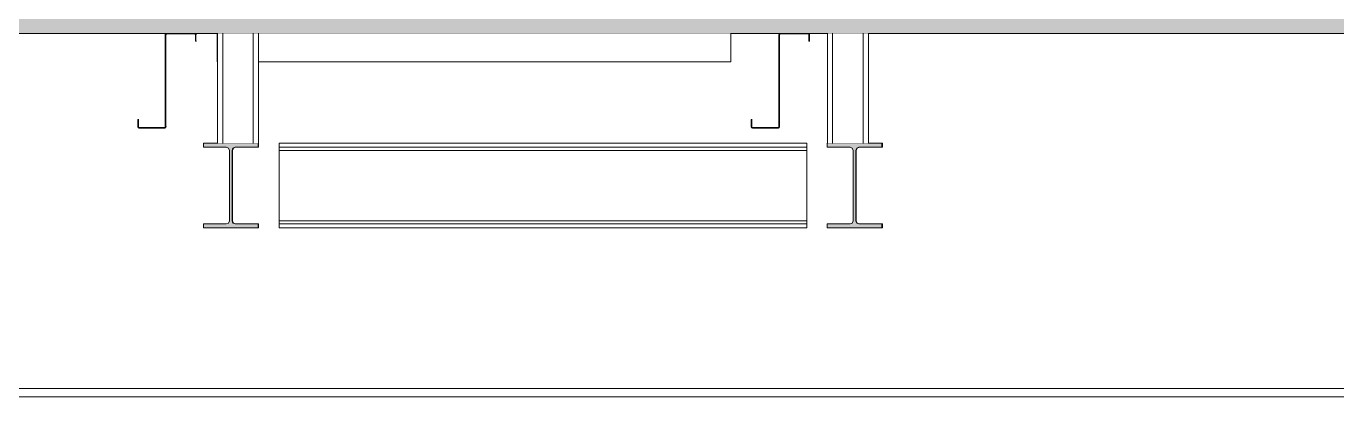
# Model space of a CAD drawing. Header units: millimetres. Extents: x -46169 to 174149, y -86316 to 18123.
# Drawn here: x 159411 to 162617, y -67799 to -66892 of the extents above; entities that cross this region are included whole.
import ezdxf

# ---------------------------------------------------------------- set-up
doc = ezdxf.new("R2010")
doc.units = ezdxf.units.MM
doc.header["$MEASUREMENT"] = 0
doc.linetypes.add('Wipeout_Contour', pattern=[1000, 0, -1000])
for name, color, linetype in [('New_A-20-M_Ceiling', 7, 'Continuous'), ('New_A-20-M_Roof', 7, 'Continuous'), ('S-280-M_COLUMN.IFC Import', 7, 'Continuous'), ('S-280-M_STRUCT_FRAME.IFC Import', 7, 'Continuous')]:
    doc.layers.add(name, color=color, linetype=linetype)
for name, color, linetype, lineweight in [('New_A-20-M_Ceiling_Pen_No__89', 8, 'Continuous', 20), ('New_A-20-M_Roof_Pen_No__4', 7, 'Continuous', 20), ('S-280-M_COLUMN.IFC Import_Pen_No__88', 8, 'Continuous', 20), ('S-280-M_STRUCT_FRAME.IFC Import_Pen_No__1', 7, 'Continuous', 13), ('S-280-M_STRUCT_FRAME.IFC Import_Pen_No__160', 5, 'Continuous', 200), ('S-280-M_STRUCT_FRAME.IFC Import_Pen_No__90', 8, 'Continuous', 20)]:
    doc.layers.add(name, color=color, linetype=linetype, lineweight=lineweight)
doc.layers.add('New_A-20-M_Roof_Pen_No__81', color=7, linetype='Continuous', lineweight=20, true_color=0x6a6a6a)

# ---------------------------------------------------------------- blocks, each defined once
blk = doc.blocks.new('Section Elem_134_3', base_point=(165992.3, -78878.8))
at = {"color": 254, "linetype": 'Wipeout_Contour', "lineweight": 0, "ltscale": 701971.48078}
blk.add_wipeout([(158348.6, -67778.8), (158348.6, -67798.8), (165383.2, -67798.8), (165383.2, -67778.8)], dxfattribs=at).dxf.layer = 'New_A-20-M_Ceiling'
at = {"layer": 'New_A-20-M_Ceiling_Pen_No__89', "linetype": 'Continuous'}
for p, q in [((165383.2, -67778.8), (158348.6, -67778.8)), ((165383.2, -67798.8), (158348.6, -67798.8))]:
    blk.add_line(p, q, dxfattribs=at)
blk = doc.blocks.new('Section Elem_163_3', base_point=(165992.3, -78878.8))
at = {"layer": 'New_A-20-M_Roof_Pen_No__81', "linetype": 'Continuous', "lineweight": 0, "true_color": 0x353535}
blk.add_hatch(color=250, dxfattribs=at).paths.add_polyline_path([(145921.8, -66874.8), (145921.8, -66909.8), (166087, -66909.8), (166087, -66874.8)])
at = {"layer": 'New_A-20-M_Roof_Pen_No__4', "linetype": 'Continuous'}
for p, q in [((159754, -66909.8), (158473, -66909.8)), ((159823, -66909.8), (159754, -66909.8)), ((162754, -66909.8), (159823, -66909.8))]:
    blk.add_line(p, q, dxfattribs=at)
blk = doc.blocks.new('Section Elem_259_3', base_point=(165992.3, -78878.8))
at = {"color": 254, "linetype": 'Wipeout_Contour', "lineweight": 0, "ltscale": 693312.338521}
blk.add_wipeout([(159877.4, -66909.8), (159877.4, -66979.8), (159878.8, -66979.8), (159878.8, -66909.8)], dxfattribs=at).dxf.layer = 'S-280-M_STRUCT_FRAME.IFC Import'
at = {"color": 254, "linetype": 'Wipeout_Contour', "lineweight": 0, "ltscale": 697898.205412}
blk.add_wipeout([(161134.5, -66909.8), (161134.4, -66909.8), (161134.4, -66911.8), (161134.5, -66911.8)], dxfattribs=at).dxf.layer = 'S-280-M_STRUCT_FRAME.IFC Import'
at = {"layer": 'S-280-M_STRUCT_FRAME.IFC Import_Pen_No__90', "linetype": 'Continuous'}
for p, q in [((159877.4, -66909.8), (159877.4, -66979.8)), ((159877.4, -66979.8), (159878.8, -66979.8))]:
    blk.add_line(p, q, dxfattribs=at)
at = {"color": 254, "linetype": 'Wipeout_Contour', "lineweight": 0, "ltscale": 695817.155793}
blk.add_wipeout([(159978.8, -66979.8), (161134.4, -66979.8), (161134.4, -66909.8), (159978.8, -66909.8)], dxfattribs=at).dxf.layer = 'S-280-M_STRUCT_FRAME.IFC Import'
at = {"layer": 'S-280-M_STRUCT_FRAME.IFC Import_Pen_No__90', "linetype": 'Continuous'}
for p, q in [((161134.4, -66909.8), (161134.4, -66979.8)), ((161134.5, -66911.8), (161134.5, -66909.8)), ((159978.8, -66979.8), (161134.4, -66979.8))]:
    blk.add_line(p, q, dxfattribs=at)
blk = doc.blocks.new('Section Elem_306_3', base_point=(165992.3, -78878.8))
at = {"color": 254, "linetype": 'Wipeout_Contour', "lineweight": 0, "ltscale": 693085.220622}
blk.add_wipeout([(159826, -66928.8), (159827.2, -66928.8), (159827.2, -66912.8), (159826, -66912.8)], dxfattribs=at).dxf.layer = 'S-280-M_STRUCT_FRAME.IFC Import'
at = {"color": 254, "linetype": 'Wipeout_Contour', "lineweight": 0, "ltscale": 692908.08073}
blk.add_wipeout([(159686.7, -67139.9), (159685.4, -67139.9), (159686.5, -67140.3), (159687.7, -67140.3)], dxfattribs=at).dxf.layer = 'S-280-M_STRUCT_FRAME.IFC Import'
at = {"color": 254, "linetype": 'Wipeout_Contour', "lineweight": 0, "ltscale": 693148.240973}
blk.add_wipeout([(159751.6, -67141), (159749.5, -67141.8), (159750.7, -67141.8), (159752.8, -67141)], dxfattribs=at).dxf.layer = 'S-280-M_STRUCT_FRAME.IFC Import'
at = {"color": 254, "linetype": 'Wipeout_Contour', "lineweight": 0, "ltscale": 693069.602115}
blk.add_wipeout([(159826.3, -66910.7), (159825.1, -66910.7), (159826, -66912.8), (159827.2, -66912.8)], dxfattribs=at).dxf.layer = 'S-280-M_STRUCT_FRAME.IFC Import'
at = {"color": 254, "linetype": 'Wipeout_Contour', "lineweight": 0, "ltscale": 692904.152473}
blk.add_wipeout([(159686.2, -67138.8), (159685, -67138.8), (159685.4, -67139.9), (159686.7, -67139.9)], dxfattribs=at).dxf.layer = 'S-280-M_STRUCT_FRAME.IFC Import'
at = {"color": 254, "linetype": 'Wipeout_Contour', "lineweight": 0, "ltscale": 693151.447609}
blk.add_wipeout([(159751.6, -67141), (159752.8, -67141), (159753.7, -67138.8), (159752.5, -67138.8)], dxfattribs=at).dxf.layer = 'S-280-M_STRUCT_FRAME.IFC Import'
at = {"layer": 'S-280-M_STRUCT_FRAME.IFC Import_Pen_No__1', "linetype": 'Continuous'}
blk.add_line((159826, -66928.8), (159824.5, -66928.8), dxfattribs=at)
at = {"layer": 'S-280-M_STRUCT_FRAME.IFC Import_Pen_No__90', "linetype": 'Continuous'}
blk.add_line((159826, -66928.8), (159827.2, -66928.8), dxfattribs=at)
at = {"color": 254, "linetype": 'Wipeout_Contour', "lineweight": 0, "ltscale": 692976.551637}
blk.add_wipeout([(159752.5, -67138.8), (159753.7, -67138.8), (159753.7, -66912.8), (159752.5, -66912.8)], dxfattribs=at).dxf.layer = 'S-280-M_STRUCT_FRAME.IFC Import'
at = {"color": 254, "linetype": 'Wipeout_Contour', "lineweight": 0, "ltscale": 693061.75043}
blk.add_wipeout([(159823, -66909.8), (159825.1, -66910.7), (159826.3, -66910.7), (159824.2, -66909.8)], dxfattribs=at).dxf.layer = 'S-280-M_STRUCT_FRAME.IFC Import'
at = {"color": 254, "linetype": 'Wipeout_Contour', "lineweight": 0, "ltscale": 692888.569029}
blk.add_wipeout([(159685, -67138.8), (159686.2, -67138.8), (159686.2, -67120.8), (159685, -67120.8)], dxfattribs=at).dxf.layer = 'S-280-M_STRUCT_FRAME.IFC Import'
at = {"layer": 'S-280-M_STRUCT_FRAME.IFC Import_Pen_No__1', "linetype": 'Continuous'}
for p, q in [((159823, -66909.8), (159825.1, -66910.7)), ((159685, -67120.8), (159683.5, -67120.8))]:
    blk.add_line(p, q, dxfattribs=at)
at = {"layer": 'S-280-M_STRUCT_FRAME.IFC Import_Pen_No__1', "linetype": 'Continuous', "flags": 128}
for points in [[(159824.1, -66911.8), (159824.5, -66912.8), (159824.5, -66928.8)], [(159825.1, -66910.7), (159826, -66912.8), (159826, -66928.8)], [(159683.5, -67120.8), (159683.5, -67138.8), (159684.4, -67141)], [(159685, -67120.8), (159685, -67138.8), (159685.4, -67139.9)], [(159684.4, -67141), (159686.5, -67141.8), (159749.5, -67141.8), (159751.6, -67141)], [(159685.4, -67139.9), (159686.5, -67140.3), (159749.5, -67140.3), (159750.6, -67139.9)]]:
    blk.add_lwpolyline(points, dxfattribs=at)
at = {"layer": 'S-280-M_STRUCT_FRAME.IFC Import_Pen_No__90', "linetype": 'Continuous'}
for p, q in [((159826, -66912.8), (159827.2, -66912.8)), ((159685, -67120.8), (159686.2, -67120.8)), ((159685, -67138.8), (159686.2, -67138.8)), ((159749.5, -67141.8), (159750.7, -67141.8)), ((159752.5, -67138.8), (159753.7, -67138.8))]:
    blk.add_line(p, q, dxfattribs=at)
at = {"color": 254, "linetype": 'Wipeout_Contour', "lineweight": 0, "ltscale": 692801.669369}
blk.add_wipeout([(159752.9, -66911.8), (159752.5, -66912.8), (159753.7, -66912.8), (159754.2, -66911.8)], dxfattribs=at).dxf.layer = 'S-280-M_STRUCT_FRAME.IFC Import'
at = {"color": 254, "linetype": 'Wipeout_Contour', "lineweight": 0, "ltscale": 692803.277462}
blk.add_wipeout([(159752.9, -66911.8), (159754.2, -66911.8), (159755.2, -66911.3), (159754, -66911.3)], dxfattribs=at).dxf.layer = 'S-280-M_STRUCT_FRAME.IFC Import'
at = {"layer": 'S-280-M_STRUCT_FRAME.IFC Import_Pen_No__160', "linetype": 'Continuous', "lineweight": 0, "true_color": 0x00007f}
blk.add_hatch(color=176, dxfattribs=at).paths.add_polyline_path([(159826, -66912.8), (159825.1, -66910.7), (159823, -66909.8), (159754, -66909.8), (159751.9, -66910.7), (159751, -66912.8), (159751, -67138.8), (159750.6, -67139.9), (159749.5, -67140.3), (159686.5, -67140.3), (159685.4, -67139.9), (159685, -67138.8), (159685, -67120.8), (159683.5, -67120.8), (159683.5, -67138.8), (159684.4, -67141), (159686.5, -67141.8), (159749.5, -67141.8), (159751.6, -67141), (159752.5, -67138.8), (159752.5, -66912.8), (159752.9, -66911.8), (159754, -66911.3), (159823, -66911.3), (159824.1, -66911.8), (159824.5, -66912.8), (159824.5, -66928.8), (159826, -66928.8)])
at = {"layer": 'S-280-M_STRUCT_FRAME.IFC Import_Pen_No__1', "linetype": 'Continuous'}
blk.add_line((159754, -66909.8), (159751.9, -66910.7), dxfattribs=at)
at = {"layer": 'S-280-M_STRUCT_FRAME.IFC Import_Pen_No__1', "linetype": 'Continuous', "flags": 128}
for points in [[(159751.9, -66910.7), (159751, -66912.8), (159751, -67138.8), (159750.6, -67139.9)], [(159752.9, -66911.8), (159752.5, -66912.8), (159752.5, -67138.8), (159751.6, -67141)], [(159824.1, -66911.8), (159823, -66911.3), (159754, -66911.3), (159752.9, -66911.8)]]:
    blk.add_lwpolyline(points, dxfattribs=at)
at = {"layer": 'S-280-M_STRUCT_FRAME.IFC Import_Pen_No__90', "linetype": 'Continuous'}
blk.add_line((159752.5, -66912.8), (159753.7, -66912.8), dxfattribs=at)
blk = doc.blocks.new('Section Elem_316_3', base_point=(165992.3, -78878.8))
at = {"layer": 'S-280-M_STRUCT_FRAME.IFC Import_Pen_No__1', "linetype": 'Continuous'}
for p, q in [((159844, -67178.8), (159844, -67188.4)), ((159844, -67376), (159844, -67385.6))]:
    blk.add_line(p, q, dxfattribs=at)
at = {"color": 254, "linetype": 'Wipeout_Contour', "lineweight": 0, "ltscale": 694051.939718}
blk.add_wipeout([(159977.9, -67188.4), (159979.1, -67188.4), (159979.1, -67178.8), (159977.9, -67178.8)], dxfattribs=at).dxf.layer = 'S-280-M_STRUCT_FRAME.IFC Import'
at = {"color": 254, "linetype": 'Wipeout_Contour', "lineweight": 0, "ltscale": 694131.669028}
blk.add_wipeout([(159917.6, -67373.8), (159916.4, -67373.8), (159921.7, -67376), (159922.9, -67376)], dxfattribs=at).dxf.layer = 'S-280-M_STRUCT_FRAME.IFC Import'
at = {"color": 254, "linetype": 'Wipeout_Contour', "lineweight": 0, "ltscale": 694357.741238}
blk.add_wipeout([(159977.9, -67385.6), (159979.1, -67385.6), (159979.1, -67376), (159977.9, -67376)], dxfattribs=at).dxf.layer = 'S-280-M_STRUCT_FRAME.IFC Import'
at = {"layer": 'S-280-M_STRUCT_FRAME.IFC Import_Pen_No__1', "linetype": 'Continuous'}
for p, q in [((159977.9, -67178.8), (159977.9, -67188.4)), ((159977.9, -67376), (159977.9, -67385.6))]:
    blk.add_line(p, q, dxfattribs=at)
at = {"layer": 'S-280-M_STRUCT_FRAME.IFC Import_Pen_No__90', "linetype": 'Continuous'}
for p, q in [((159979.1, -67178.8), (159977.9, -67178.8)), ((159979.1, -67188.4), (159977.9, -67188.4)), ((159979.1, -67188.4), (159979.1, -67178.8)), ((159979.1, -67376), (159977.9, -67376)), ((159979.1, -67385.6), (159977.9, -67385.6)), ((159979.1, -67385.6), (159979.1, -67376))]:
    blk.add_line(p, q, dxfattribs=at)
at = {"color": 254, "linetype": 'Wipeout_Contour', "lineweight": 0, "ltscale": 694111.760065}
blk.add_wipeout([(159915.3, -67368.4), (159914.1, -67368.4), (159916.4, -67373.8), (159917.6, -67373.8)], dxfattribs=at).dxf.layer = 'S-280-M_STRUCT_FRAME.IFC Import'
at = {"layer": 'S-280-M_STRUCT_FRAME.IFC Import_Pen_No__1', "linetype": 'Continuous'}
blk.add_line((159977.9, -67385.6), (159844, -67385.6), dxfattribs=at)
at = {"color": 254, "linetype": 'Wipeout_Contour', "lineweight": 0, "ltscale": 693969.767672}
blk.add_wipeout([(159914.1, -67196), (159914.1, -67368.4), (159915.3, -67368.4), (159915.3, -67196)], dxfattribs=at).dxf.layer = 'S-280-M_STRUCT_FRAME.IFC Import'
at = {"layer": 'S-280-M_STRUCT_FRAME.IFC Import_Pen_No__1', "linetype": 'Continuous', "flags": 128}
for points in [[(159905.5, -67373.8), (159900.1, -67376), (159844, -67376)], [(159916.4, -67373.8), (159921.7, -67376), (159977.9, -67376)]]:
    blk.add_lwpolyline(points, dxfattribs=at)
at = {"layer": 'S-280-M_STRUCT_FRAME.IFC Import_Pen_No__90', "linetype": 'Continuous'}
for p, q in [((159915.3, -67368.4), (159914.1, -67368.4)), ((159917.6, -67373.8), (159915.3, -67368.4)), ((159922.9, -67376), (159917.6, -67373.8))]:
    blk.add_line(p, q, dxfattribs=at)
at = {"color": 254, "linetype": 'Wipeout_Contour', "lineweight": 0, "ltscale": 693835.991066}
blk.add_wipeout([(159914.1, -67196), (159915.3, -67196), (159917.6, -67190.7), (159916.4, -67190.7)], dxfattribs=at).dxf.layer = 'S-280-M_STRUCT_FRAME.IFC Import'
at = {"color": 254, "linetype": 'Wipeout_Contour', "lineweight": 0, "ltscale": 693844.116459}
blk.add_wipeout([(159916.4, -67190.7), (159917.6, -67190.7), (159922.9, -67188.4), (159921.7, -67188.4)], dxfattribs=at).dxf.layer = 'S-280-M_STRUCT_FRAME.IFC Import'
at = {"layer": 'S-280-M_STRUCT_FRAME.IFC Import_Pen_No__160', "linetype": 'Continuous', "lineweight": 0, "true_color": 0x00007f}
blk.add_hatch(color=176, dxfattribs=at).paths.add_polyline_path([(159844, -67385.6), (159977.9, -67385.6), (159977.9, -67376), (159921.7, -67376), (159916.4, -67373.8), (159914.1, -67368.4), (159914.1, -67196), (159916.4, -67190.7), (159921.7, -67188.4), (159977.9, -67188.4), (159977.9, -67178.8), (159844, -67178.8), (159844, -67188.4), (159900.1, -67188.4), (159905.5, -67190.7), (159907.7, -67196), (159907.7, -67368.4), (159905.5, -67373.8), (159900.1, -67376), (159844, -67376)])
at = {"layer": 'S-280-M_STRUCT_FRAME.IFC Import_Pen_No__1', "linetype": 'Continuous'}
blk.add_line((159977.9, -67178.8), (159844, -67178.8), dxfattribs=at)
at = {"layer": 'S-280-M_STRUCT_FRAME.IFC Import_Pen_No__1', "linetype": 'Continuous', "flags": 128}
for points in [[(159905.5, -67190.7), (159900.1, -67188.4), (159844, -67188.4)], [(159905.5, -67190.7), (159907.7, -67196), (159907.7, -67368.4), (159905.5, -67373.8)], [(159916.4, -67190.7), (159914.1, -67196), (159914.1, -67368.4), (159916.4, -67373.8)], [(159977.9, -67188.4), (159921.7, -67188.4), (159916.4, -67190.7)]]:
    blk.add_lwpolyline(points, dxfattribs=at)
at = {"layer": 'S-280-M_STRUCT_FRAME.IFC Import_Pen_No__90', "linetype": 'Continuous'}
for p, q in [((159915.3, -67196), (159914.1, -67196)), ((159915.3, -67196), (159917.6, -67190.7)), ((159915.3, -67368.4), (159915.3, -67196)), ((159917.6, -67190.7), (159922.9, -67188.4))]:
    blk.add_line(p, q, dxfattribs=at)
blk = doc.blocks.new('Section Elem_317_3', base_point=(165992.3, -78878.8))
at = {"layer": 'S-280-M_STRUCT_FRAME.IFC Import_Pen_No__1', "linetype": 'Continuous'}
for p, q in [((161369.9, -67178.8), (161369.9, -67188.4)), ((161369.9, -67376), (161369.9, -67385.6))]:
    blk.add_line(p, q, dxfattribs=at)
at = {"color": 254, "linetype": 'Wipeout_Contour', "lineweight": 0, "ltscale": 699683.432994}
blk.add_wipeout([(161503.8, -67188.4), (161505, -67188.4), (161505, -67178.8), (161503.8, -67178.8)], dxfattribs=at).dxf.layer = 'S-280-M_STRUCT_FRAME.IFC Import'
at = {"color": 254, "linetype": 'Wipeout_Contour', "lineweight": 0, "ltscale": 699760.467865}
blk.add_wipeout([(161443.5, -67373.8), (161442.3, -67373.8), (161447.6, -67376), (161448.8, -67376)], dxfattribs=at).dxf.layer = 'S-280-M_STRUCT_FRAME.IFC Import'
at = {"color": 254, "linetype": 'Wipeout_Contour', "lineweight": 0, "ltscale": 699986.774301}
blk.add_wipeout([(161503.8, -67376), (161503.8, -67385.6), (161505, -67385.6), (161505, -67376)], dxfattribs=at).dxf.layer = 'S-280-M_STRUCT_FRAME.IFC Import'
at = {"layer": 'S-280-M_STRUCT_FRAME.IFC Import_Pen_No__1', "linetype": 'Continuous'}
for p, q in [((161503.8, -67178.8), (161503.8, -67188.4)), ((161503.8, -67376), (161503.8, -67385.6))]:
    blk.add_line(p, q, dxfattribs=at)
at = {"layer": 'S-280-M_STRUCT_FRAME.IFC Import_Pen_No__90', "linetype": 'Continuous'}
for p, q in [((161505, -67178.8), (161503.8, -67178.8)), ((161505, -67188.4), (161503.8, -67188.4)), ((161505, -67188.4), (161505, -67178.8)), ((161505, -67376), (161503.8, -67376)), ((161505, -67385.6), (161503.8, -67385.6)), ((161505, -67385.6), (161505, -67376))]:
    blk.add_line(p, q, dxfattribs=at)
at = {"color": 254, "linetype": 'Wipeout_Contour', "lineweight": 0, "ltscale": 699740.586468}
blk.add_wipeout([(161441.2, -67368.4), (161440, -67368.4), (161442.3, -67373.8), (161443.5, -67373.8)], dxfattribs=at).dxf.layer = 'S-280-M_STRUCT_FRAME.IFC Import'
at = {"layer": 'S-280-M_STRUCT_FRAME.IFC Import_Pen_No__1', "linetype": 'Continuous'}
blk.add_line((161503.8, -67385.6), (161369.9, -67385.6), dxfattribs=at)
at = {"color": 254, "linetype": 'Wipeout_Contour', "lineweight": 0, "ltscale": 699599.69788}
blk.add_wipeout([(161440, -67368.4), (161441.2, -67368.4), (161441.2, -67196), (161440, -67196)], dxfattribs=at).dxf.layer = 'S-280-M_STRUCT_FRAME.IFC Import'
at = {"layer": 'S-280-M_STRUCT_FRAME.IFC Import_Pen_No__1', "linetype": 'Continuous', "flags": 128}
for points in [[(161431.4, -67373.8), (161426, -67376), (161369.9, -67376)], [(161442.3, -67373.8), (161447.6, -67376), (161503.8, -67376)]]:
    blk.add_lwpolyline(points, dxfattribs=at)
at = {"layer": 'S-280-M_STRUCT_FRAME.IFC Import_Pen_No__90', "linetype": 'Continuous'}
for p, q in [((161441.2, -67368.4), (161440, -67368.4)), ((161443.5, -67373.8), (161441.2, -67368.4)), ((161448.8, -67376), (161443.5, -67373.8))]:
    blk.add_line(p, q, dxfattribs=at)
at = {"color": 254, "linetype": 'Wipeout_Contour', "lineweight": 0, "ltscale": 699467.03667}
blk.add_wipeout([(161440, -67196), (161441.2, -67196), (161443.5, -67190.7), (161442.3, -67190.7)], dxfattribs=at).dxf.layer = 'S-280-M_STRUCT_FRAME.IFC Import'
at = {"color": 254, "linetype": 'Wipeout_Contour', "lineweight": 0, "ltscale": 699475.229285}
blk.add_wipeout([(161442.3, -67190.7), (161443.5, -67190.7), (161448.8, -67188.4), (161447.6, -67188.4)], dxfattribs=at).dxf.layer = 'S-280-M_STRUCT_FRAME.IFC Import'
at = {"layer": 'S-280-M_STRUCT_FRAME.IFC Import_Pen_No__160', "linetype": 'Continuous', "lineweight": 0, "true_color": 0x00007f}
blk.add_hatch(color=176, dxfattribs=at).paths.add_polyline_path([(161369.9, -67385.6), (161503.8, -67385.6), (161503.8, -67376), (161447.6, -67376), (161442.3, -67373.8), (161440, -67368.4), (161440, -67196), (161442.3, -67190.7), (161447.6, -67188.4), (161503.8, -67188.4), (161503.8, -67178.8), (161369.9, -67178.8), (161369.9, -67188.4), (161426, -67188.4), (161431.4, -67190.7), (161433.6, -67196), (161433.6, -67368.4), (161431.4, -67373.8), (161426, -67376), (161369.9, -67376)])
at = {"layer": 'S-280-M_STRUCT_FRAME.IFC Import_Pen_No__1', "linetype": 'Continuous'}
blk.add_line((161503.8, -67178.8), (161369.9, -67178.8), dxfattribs=at)
at = {"layer": 'S-280-M_STRUCT_FRAME.IFC Import_Pen_No__1', "linetype": 'Continuous', "flags": 128}
for points in [[(161431.4, -67190.7), (161426, -67188.4), (161369.9, -67188.4)], [(161431.4, -67190.7), (161433.6, -67196), (161433.6, -67368.4), (161431.4, -67373.8)], [(161442.3, -67190.7), (161440, -67196), (161440, -67368.4), (161442.3, -67373.8)], [(161503.8, -67188.4), (161447.6, -67188.4), (161442.3, -67190.7)]]:
    blk.add_lwpolyline(points, dxfattribs=at)
at = {"layer": 'S-280-M_STRUCT_FRAME.IFC Import_Pen_No__90', "linetype": 'Continuous'}
for p, q in [((161441.2, -67196), (161440, -67196)), ((161441.2, -67196), (161443.5, -67190.7)), ((161441.2, -67368.4), (161441.2, -67196)), ((161443.5, -67190.7), (161448.8, -67188.4))]:
    blk.add_line(p, q, dxfattribs=at)
blk = doc.blocks.new('Section Elem_318_3', base_point=(165992.3, -78878.8))
at = {"color": 254, "linetype": 'Wipeout_Contour', "lineweight": 0, "ltscale": 3495777.668323716}
blk.add_wipeout([(161320.4, -67385.6), (161320.4, -67376), (161320.3, -67376), (161320.3, -67373.8), (161320.3, -67368.4), (161320.3, -67196), (161320.3, -67190.7), (161320.3, -67188.4), (161320.4, -67188.4), (161320.4, -67178.8), (161320.3, -67178.8), (161320.3, -67188.4), (161320.3, -67188.4), (161320.3, -67190.7), (161320.3, -67196), (161320.3, -67368.4), (161320.3, -67373.8), (161320.3, -67376), (161320.3, -67376), (161320.3, -67385.6)], dxfattribs=at).dxf.layer = 'S-280-M_STRUCT_FRAME.IFC Import'
at = {"color": 254, "linetype": 'Wipeout_Contour', "lineweight": 0, "ltscale": 696926.159859}
blk.add_wipeout([(160029.3, -67376), (160029.3, -67385.6), (161320.3, -67385.6), (161320.3, -67376)], dxfattribs=at).dxf.layer = 'S-280-M_STRUCT_FRAME.IFC Import'
at = {"color": 254, "linetype": 'Wipeout_Contour', "lineweight": 0, "ltscale": 696917.105392}
blk.add_wipeout([(160029.3, -67373.8), (160029.3, -67376), (161320.3, -67376), (161320.3, -67373.8)], dxfattribs=at).dxf.layer = 'S-280-M_STRUCT_FRAME.IFC Import'
at = {"color": 254, "linetype": 'Wipeout_Contour', "lineweight": 0, "ltscale": 696911.233623}
blk.add_wipeout([(160029.3, -67368.4), (160029.3, -67373.8), (161320.3, -67373.8), (161320.3, -67368.4)], dxfattribs=at).dxf.layer = 'S-280-M_STRUCT_FRAME.IFC Import'
at = {"layer": 'S-280-M_STRUCT_FRAME.IFC Import_Pen_No__90', "linetype": 'Continuous'}
blk.add_line((161320.3, -67385.6), (160029.3, -67385.6), dxfattribs=at)
at = {"color": 254, "linetype": 'Wipeout_Contour', "lineweight": 0, "ltscale": 696773.899015}
blk.add_wipeout([(160029.3, -67196), (160029.3, -67368.4), (161320.3, -67368.4), (161320.3, -67196)], dxfattribs=at).dxf.layer = 'S-280-M_STRUCT_FRAME.IFC Import'
at = {"layer": 'S-280-M_STRUCT_FRAME.IFC Import_Pen_No__90', "linetype": 'Continuous'}
for p, q in [((160029.3, -67373.8), (160029.3, -67368.4)), ((161320.3, -67368.4), (160029.3, -67368.4)), ((160029.3, -67376), (160029.3, -67373.8)), ((160029.3, -67385.6), (160029.3, -67376)), ((161320.3, -67376), (160029.3, -67376)), ((161320.3, -67373.8), (161320.3, -67368.4)), ((161320.3, -67376), (161320.3, -67373.8)), ((161320.3, -67385.6), (161320.3, -67376)), ((161320.4, -67376), (161320.4, -67385.6))]:
    blk.add_line(p, q, dxfattribs=at)
at = {"color": 254, "linetype": 'Wipeout_Contour', "lineweight": 0, "ltscale": 696636.569557}
blk.add_wipeout([(160029.3, -67190.7), (160029.3, -67196), (161320.3, -67196), (161320.3, -67190.7)], dxfattribs=at).dxf.layer = 'S-280-M_STRUCT_FRAME.IFC Import'
at = {"color": 254, "linetype": 'Wipeout_Contour', "lineweight": 0, "ltscale": 696630.699188}
blk.add_wipeout([(160029.3, -67188.4), (160029.3, -67190.7), (161320.3, -67190.7), (161320.3, -67188.4)], dxfattribs=at).dxf.layer = 'S-280-M_STRUCT_FRAME.IFC Import'
at = {"color": 254, "linetype": 'Wipeout_Contour', "lineweight": 0, "ltscale": 696621.482254}
blk.add_wipeout([(160029.3, -67178.8), (160029.3, -67188.4), (161320.3, -67188.4), (161320.3, -67178.8)], dxfattribs=at).dxf.layer = 'S-280-M_STRUCT_FRAME.IFC Import'
at = {"layer": 'S-280-M_STRUCT_FRAME.IFC Import_Pen_No__90', "linetype": 'Continuous'}
for p, q in [((160029.3, -67188.4), (160029.3, -67178.8)), ((161320.3, -67178.8), (160029.3, -67178.8)), ((160029.3, -67190.7), (160029.3, -67188.4)), ((161320.3, -67188.4), (160029.3, -67188.4)), ((160029.3, -67196), (160029.3, -67190.7)), ((160029.3, -67368.4), (160029.3, -67196)), ((161320.3, -67196), (160029.3, -67196)), ((161320.3, -67188.4), (161320.3, -67178.8)), ((161320.3, -67190.7), (161320.3, -67188.4)), ((161320.3, -67196), (161320.3, -67190.7)), ((161320.3, -67368.4), (161320.3, -67196)), ((161320.4, -67178.8), (161320.4, -67188.4))]:
    blk.add_line(p, q, dxfattribs=at)
blk = doc.blocks.new('Section Elem_319_3', base_point=(165992.3, -78878.8))
at = {"color": 254, "linetype": 'Wipeout_Contour', "lineweight": 0, "ltscale": 693830.920587}
blk.add_wipeout([(159975.1, -66909.8), (159975.1, -67178.8), (159978.8, -67178.8), (159978.8, -66909.8)], dxfattribs=at).dxf.layer = 'S-280-M_COLUMN.IFC Import'
at = {"color": 254, "linetype": 'Wipeout_Contour', "lineweight": 0, "ltscale": 693807.669344}
blk.add_wipeout([(159966.2, -66909.8), (159966.2, -67178.8), (159975.1, -67178.8), (159975.1, -66909.8)], dxfattribs=at).dxf.layer = 'S-280-M_COLUMN.IFC Import'
at = {"color": 254, "linetype": 'Wipeout_Contour', "lineweight": 0, "ltscale": 693653.265275}
blk.add_wipeout([(159891.4, -66909.8), (159891.4, -67178.8), (159966.2, -67178.8), (159966.2, -66909.8)], dxfattribs=at).dxf.layer = 'S-280-M_COLUMN.IFC Import'
at = {"layer": 'S-280-M_COLUMN.IFC Import_Pen_No__88', "linetype": 'Continuous'}
for p, q in [((159966.2, -66909.8), (159966.2, -67178.8)), ((159978.8, -66909.8), (159978.8, -67178.8)), ((159978.8, -66909.8), (159978.8, -67178.8))]:
    blk.add_line(p, q, dxfattribs=at)
at = {"color": 254, "linetype": 'Wipeout_Contour', "lineweight": 0, "ltscale": 693498.867985}
blk.add_wipeout([(159882.5, -67178.8), (159891.4, -67178.8), (159891.4, -66909.8), (159882.5, -66909.8)], dxfattribs=at).dxf.layer = 'S-280-M_COLUMN.IFC Import'
at = {"color": 254, "linetype": 'Wipeout_Contour', "lineweight": 0, "ltscale": 693475.638375}
blk.add_wipeout([(159878.8, -67178.8), (159882.5, -67178.8), (159882.5, -66909.8), (159878.8, -66909.8)], dxfattribs=at).dxf.layer = 'S-280-M_COLUMN.IFC Import'
at = {"layer": 'S-280-M_COLUMN.IFC Import_Pen_No__88', "linetype": 'Continuous'}
for p, q in [((159878.8, -66909.8), (159878.8, -67178.8)), ((159891.4, -66909.8), (159891.4, -67178.8))]:
    blk.add_line(p, q, dxfattribs=at)
blk = doc.blocks.new('Section Elem_320_3', base_point=(165992.3, -78878.8))
at = {"color": 254, "linetype": 'Wipeout_Contour', "lineweight": 0, "ltscale": 699338.904316}
blk.add_wipeout([(161467.1, -66909.8), (161467.1, -67178.8), (161470.8, -67178.8), (161470.8, -66909.8)], dxfattribs=at).dxf.layer = 'S-280-M_COLUMN.IFC Import'
at = {"color": 254, "linetype": 'Wipeout_Contour', "lineweight": 0, "ltscale": 699315.621057}
blk.add_wipeout([(161458.2, -66909.8), (161458.2, -67178.8), (161467.1, -67178.8), (161467.1, -66909.8)], dxfattribs=at).dxf.layer = 'S-280-M_COLUMN.IFC Import'
at = {"color": 254, "linetype": 'Wipeout_Contour', "lineweight": 0, "ltscale": 699161.00423}
blk.add_wipeout([(161383.4, -66909.8), (161383.4, -67178.8), (161458.2, -67178.8), (161458.2, -66909.8)], dxfattribs=at).dxf.layer = 'S-280-M_COLUMN.IFC Import'
at = {"layer": 'S-280-M_COLUMN.IFC Import_Pen_No__88', "linetype": 'Continuous'}
for p, q in [((161458.2, -66909.8), (161458.2, -67178.8)), ((161470.8, -66909.8), (161470.8, -67178.8)), ((161470.8, -66909.8), (161470.8, -67178.8))]:
    blk.add_line(p, q, dxfattribs=at)
at = {"color": 254, "linetype": 'Wipeout_Contour', "lineweight": 0, "ltscale": 699006.394118}
blk.add_wipeout([(161374.5, -66909.8), (161374.5, -67178.8), (161383.4, -67178.8), (161383.4, -66909.8)], dxfattribs=at).dxf.layer = 'S-280-M_COLUMN.IFC Import'
at = {"color": 254, "linetype": 'Wipeout_Contour', "lineweight": 0, "ltscale": 698983.132539}
blk.add_wipeout([(161370.8, -66909.8), (161370.8, -67178.8), (161374.5, -67178.8), (161374.5, -66909.8)], dxfattribs=at).dxf.layer = 'S-280-M_COLUMN.IFC Import'
at = {"layer": 'S-280-M_COLUMN.IFC Import_Pen_No__88', "linetype": 'Continuous'}
for p, q in [((161370.8, -66909.8), (161370.8, -67178.8)), ((161383.4, -66909.8), (161383.4, -67178.8))]:
    blk.add_line(p, q, dxfattribs=at)
blk = doc.blocks.new('Section Elem_323_3', base_point=(165992.3, -78878.8))
at = {"color": 254, "linetype": 'Wipeout_Contour', "lineweight": 0, "ltscale": 698625.252628}
blk.add_wipeout([(161327, -66928.8), (161327.2, -66928.8), (161327.2, -66912.8), (161327, -66912.8)], dxfattribs=at).dxf.layer = 'S-280-M_STRUCT_FRAME.IFC Import'
at = {"color": 254, "linetype": 'Wipeout_Contour', "lineweight": 0, "ltscale": 4889624.884532761}
blk.add_wipeout([(161327, -66912.8), (161326.1, -66910.7), (161324, -66909.8), (161255, -66909.8), (161252.8, -66910.7), (161252, -66912.8), (161252, -67138.8), (161251.5, -67139.9), (161250.5, -67140.3), (161187.5, -67140.3), (161186.4, -67139.9), (161186, -67138.8), (161186, -67120.8), (161184.5, -67120.8), (161184.5, -67138.8), (161185.3, -67141), (161187.5, -67141.8), (161250.5, -67141.8), (161252.6, -67141), (161253.5, -67138.8), (161253.5, -66912.8), (161253.9, -66911.8), (161255, -66911.3), (161324, -66911.3), (161325, -66911.8), (161325.5, -66912.8), (161325.5, -66928.8), (161327, -66928.8)], dxfattribs=at).dxf.layer = 'S-280-M_STRUCT_FRAME.IFC Import'
at = {"color": 254, "linetype": 'Wipeout_Contour', "lineweight": 0, "ltscale": 698609.742918}
blk.add_wipeout([(161326.1, -66910.7), (161327, -66912.8), (161327.2, -66912.8), (161326.3, -66910.7)], dxfattribs=at).dxf.layer = 'S-280-M_STRUCT_FRAME.IFC Import'
at = {"color": 254, "linetype": 'Wipeout_Contour', "lineweight": 0, "ltscale": 698444.704665}
blk.add_wipeout([(161186.7, -67139.9), (161186.4, -67139.9), (161187.5, -67140.3), (161187.7, -67140.3)], dxfattribs=at).dxf.layer = 'S-280-M_STRUCT_FRAME.IFC Import'
at = {"color": 254, "linetype": 'Wipeout_Contour', "lineweight": 0, "ltscale": 698685.181158}
blk.add_wipeout([(161252.6, -67141), (161250.5, -67141.8), (161250.7, -67141.8), (161252.8, -67141)], dxfattribs=at).dxf.layer = 'S-280-M_STRUCT_FRAME.IFC Import'
at = {"layer": 'S-280-M_STRUCT_FRAME.IFC Import_Pen_No__90', "linetype": 'Continuous'}
for p in [(161325.5, -66928.8), (161327.2, -66928.8)]:
    blk.add_line(p, (161327, -66928.8), dxfattribs=at)
at = {"color": 254, "linetype": 'Wipeout_Contour', "lineweight": 0, "ltscale": 698601.90209}
blk.add_wipeout([(161324.2, -66909.8), (161324, -66909.8), (161326.1, -66910.7), (161326.3, -66910.7)], dxfattribs=at).dxf.layer = 'S-280-M_STRUCT_FRAME.IFC Import'
at = {"color": 254, "linetype": 'Wipeout_Contour', "lineweight": 0, "ltscale": 698440.781772}
blk.add_wipeout([(161186.2, -67138.8), (161186, -67138.8), (161186.4, -67139.9), (161186.7, -67139.9)], dxfattribs=at).dxf.layer = 'S-280-M_STRUCT_FRAME.IFC Import'
at = {"color": 254, "linetype": 'Wipeout_Contour', "lineweight": 0, "ltscale": 698688.413974}
blk.add_wipeout([(161253.5, -67138.8), (161252.6, -67141), (161252.8, -67141), (161253.7, -67138.8)], dxfattribs=at).dxf.layer = 'S-280-M_STRUCT_FRAME.IFC Import'
at = {"layer": 'S-280-M_STRUCT_FRAME.IFC Import_Pen_No__90', "linetype": 'Continuous'}
for p, q in [((161326.1, -66910.7), (161324, -66909.8)), ((161324, -66911.3), (161325, -66911.8)), ((161325, -66911.8), (161325.5, -66912.8)), ((161325.5, -66912.8), (161325.5, -66928.8)), ((161327, -66912.8), (161326.1, -66910.7)), ((161327.2, -66912.8), (161327, -66912.8)), ((161327, -66928.8), (161327, -66912.8))]:
    blk.add_line(p, q, dxfattribs=at)
at = {"color": 254, "linetype": 'Wipeout_Contour', "lineweight": 0, "ltscale": 698514.919729}
blk.add_wipeout([(161253.5, -67138.8), (161253.7, -67138.8), (161253.7, -66912.8), (161253.5, -66912.8)], dxfattribs=at).dxf.layer = 'S-280-M_STRUCT_FRAME.IFC Import'
at = {"color": 254, "linetype": 'Wipeout_Contour', "lineweight": 0, "ltscale": 698425.314308}
blk.add_wipeout([(161186, -67138.8), (161186.2, -67138.8), (161186.2, -67120.8), (161186, -67120.8)], dxfattribs=at).dxf.layer = 'S-280-M_STRUCT_FRAME.IFC Import'
at = {"layer": 'S-280-M_STRUCT_FRAME.IFC Import_Pen_No__90', "linetype": 'Continuous'}
for p, q in [((161186, -67120.8), (161184.5, -67120.8)), ((161184.5, -67120.8), (161184.5, -67138.8)), ((161186, -67138.8), (161186, -67120.8)), ((161186.2, -67120.8), (161186, -67120.8)), ((161184.5, -67138.8), (161185.3, -67141)), ((161185.3, -67141), (161187.5, -67141.8)), ((161186.4, -67139.9), (161186, -67138.8)), ((161186.2, -67138.8), (161186, -67138.8)), ((161187.5, -67140.3), (161186.4, -67139.9)), ((161250.5, -67140.3), (161187.5, -67140.3)), ((161187.5, -67141.8), (161250.5, -67141.8)), ((161251.5, -67139.9), (161250.5, -67140.3)), ((161250.5, -67141.8), (161252.6, -67141)), ((161250.7, -67141.8), (161250.5, -67141.8)), ((161252, -67138.8), (161251.5, -67139.9)), ((161252.6, -67141), (161253.5, -67138.8)), ((161253.7, -67138.8), (161253.5, -67138.8))]:
    blk.add_line(p, q, dxfattribs=at)
at = {"color": 254, "linetype": 'Wipeout_Contour', "lineweight": 0, "ltscale": 698341.431589}
blk.add_wipeout([(161253.5, -66912.8), (161253.7, -66912.8), (161254.2, -66911.8), (161253.9, -66911.8)], dxfattribs=at).dxf.layer = 'S-280-M_STRUCT_FRAME.IFC Import'
at = {"color": 254, "linetype": 'Wipeout_Contour', "lineweight": 0, "ltscale": 698343.052647}
blk.add_wipeout([(161255, -66911.3), (161253.9, -66911.8), (161254.2, -66911.8), (161255.2, -66911.3)], dxfattribs=at).dxf.layer = 'S-280-M_STRUCT_FRAME.IFC Import'
at = {"layer": 'S-280-M_STRUCT_FRAME.IFC Import_Pen_No__90', "linetype": 'Continuous'}
for p, q in [((161252.8, -66910.7), (161252, -66912.8)), ((161252, -66912.8), (161252, -67138.8)), ((161255, -66909.8), (161252.8, -66910.7)), ((161253.5, -66912.8), (161253.9, -66911.8)), ((161253.5, -67138.8), (161253.5, -66912.8)), ((161253.7, -66912.8), (161253.5, -66912.8)), ((161253.9, -66911.8), (161255, -66911.3)), ((161255, -66911.3), (161324, -66911.3))]:
    blk.add_line(p, q, dxfattribs=at)

msp = doc.modelspace()

# ---------------------------------------------------------------- block references
at = {"layer": 'New_A-20-M_Ceiling'}
msp.add_blockref('Section Elem_134_3', (165992.3, -78878.8), dxfattribs=at)
at = {"layer": 'New_A-20-M_Roof'}
msp.add_blockref('Section Elem_163_3', (165992.3, -78878.8), dxfattribs=at)
at = {"layer": 'S-280-M_STRUCT_FRAME.IFC Import'}
for name in ['Section Elem_316_3', 'Section Elem_318_3', 'Section Elem_317_3']:
    msp.add_blockref(name, (165992.3, -78878.8), dxfattribs=at)

# ---------------------------------------------------------------- next in the draw order: block references
at = {"layer": 'S-280-M_COLUMN.IFC Import'}
msp.add_blockref('Section Elem_320_3', (165992.3, -78878.8), dxfattribs=at)
at = {"layer": 'S-280-M_STRUCT_FRAME.IFC Import'}
for name in ['Section Elem_306_3', 'Section Elem_259_3', 'Section Elem_323_3']:
    msp.add_blockref(name, (165992.3, -78878.8), dxfattribs=at)

# ---------------------------------------------------------------- next in the draw order: block references
at = {"layer": 'S-280-M_COLUMN.IFC Import'}
msp.add_blockref('Section Elem_319_3', (165992.3, -78878.8), dxfattribs=at)

doc.saveas('drawing.dxf')
